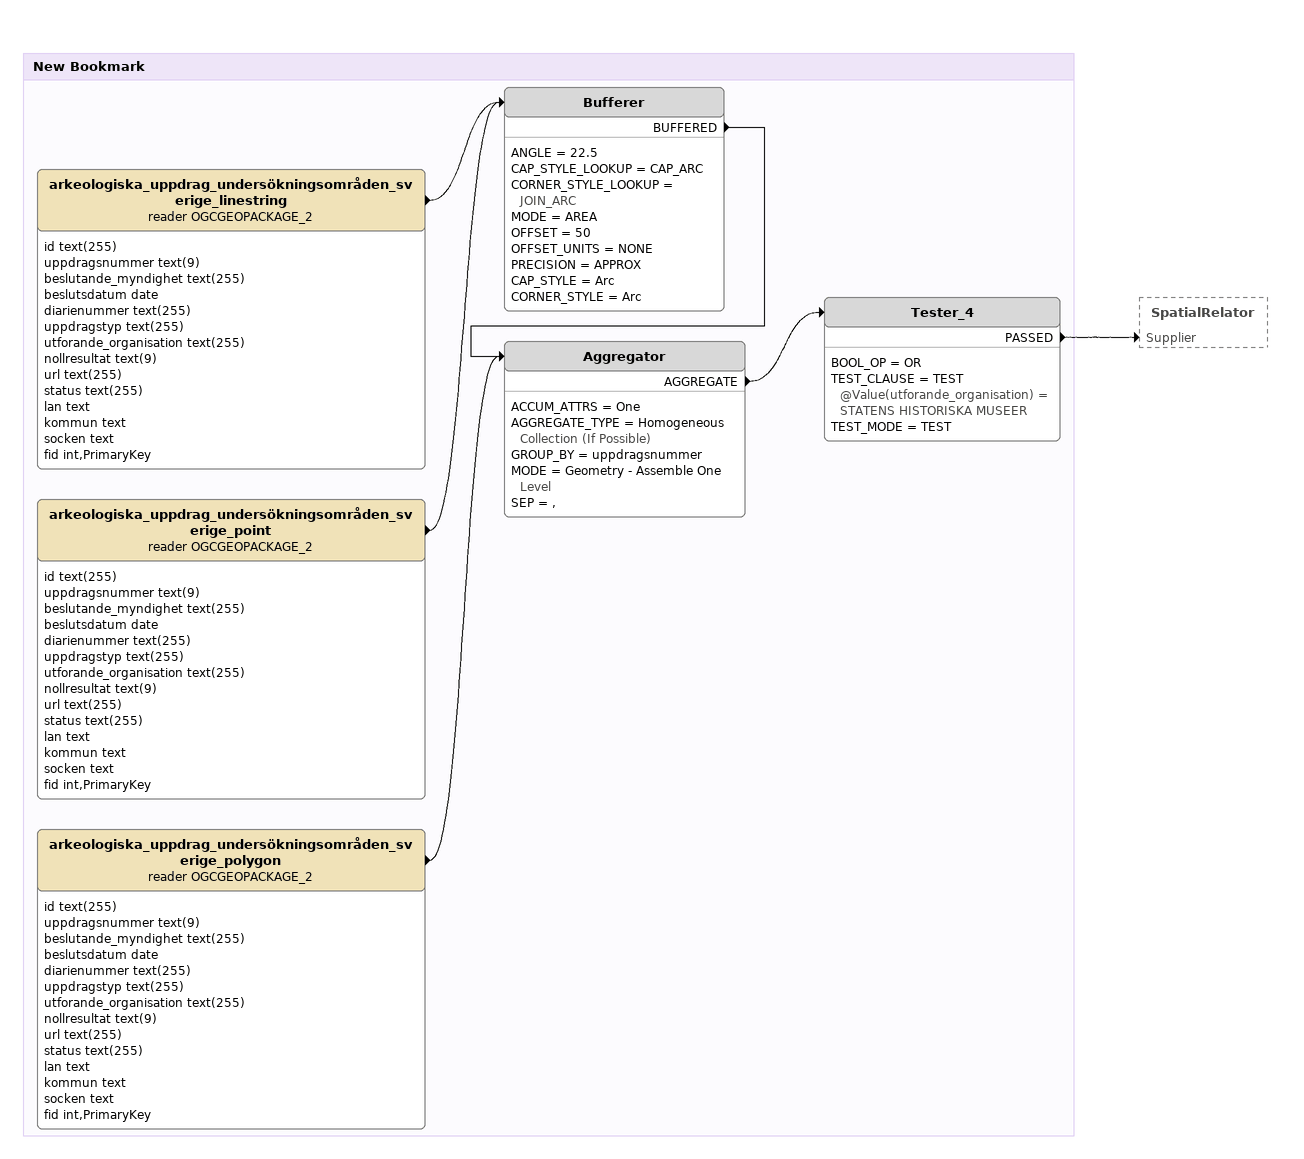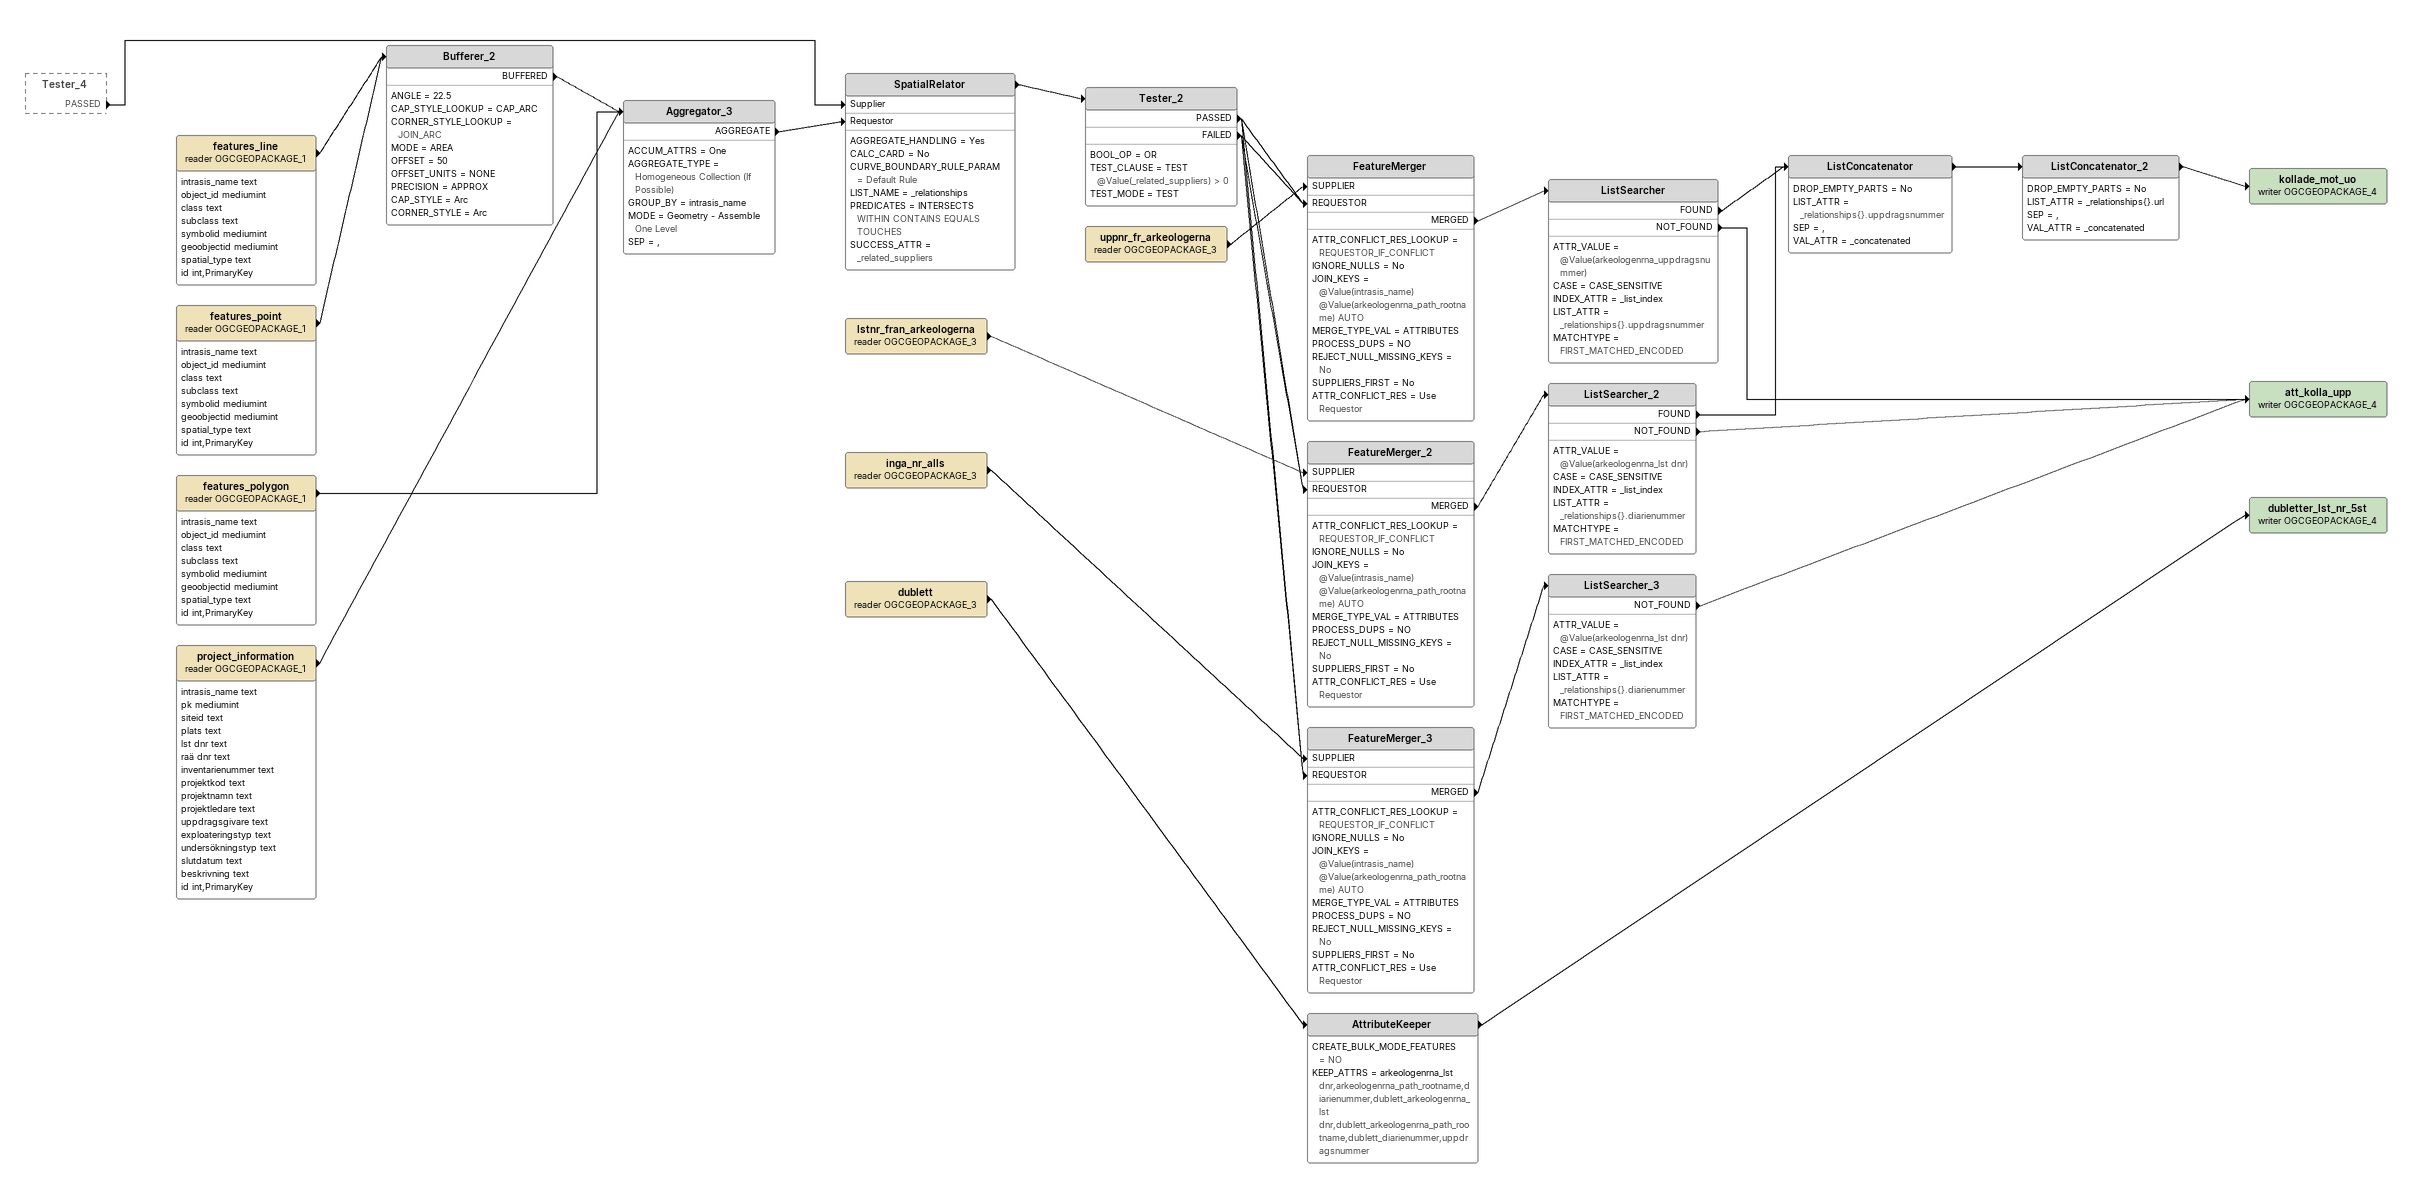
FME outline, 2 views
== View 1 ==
Bookmark: New Bookmark
arkeologiska_uppdrag_undersökningsområden_sverige_linestring (reader OGCGEOPACKAGE_2)
    attributes: id text(255), uppdragsnummer text(9), beslutande_myndighet text(255), beslutsdatum date, diarienummer text(255), uppdragstyp text(255), utforande_organisation text(255), nollresultat text(9), url text(255), status text(255), lan text, kommun text, socken text, fid int,PrimaryKey
    -> Bufferer
arkeologiska_uppdrag_undersökningsområden_sverige_point (reader OGCGEOPACKAGE_2)
    attributes: id text(255), uppdragsnummer text(9), beslutande_myndighet text(255), beslutsdatum date, diarienummer text(255), uppdragstyp text(255), utforande_organisation text(255), nollresultat text(9), url text(255), status text(255), lan text, kommun text, socken text, fid int,PrimaryKey
    -> Bufferer
Bufferer
    ANGLE = 22.5
    CAP_STYLE_LOOKUP = CAP_ARC
    CORNER_STYLE_LOOKUP = JOIN_ARC
    MODE = AREA
    OFFSET = 50
    OFFSET_UNITS = NONE
    PRECISION = APPROX
    CAP_STYLE = Arc
    CORNER_STYLE = Arc
    BUFFERED -> Aggregator
arkeologiska_uppdrag_undersökningsområden_sverige_polygon (reader OGCGEOPACKAGE_2)
    attributes: id text(255), uppdragsnummer text(9), beslutande_myndighet text(255), beslutsdatum date, diarienummer text(255), uppdragstyp text(255), utforande_organisation text(255), nollresultat text(9), url text(255), status text(255), lan text, kommun text, socken text, fid int,PrimaryKey
    -> Aggregator
Aggregator
    ACCUM_ATTRS = One
    AGGREGATE_TYPE = Homogeneous Collection (If Possible)
    GROUP_BY = uppdragsnummer
    MODE = Geometry - Assemble One Level
    SEP = ,
    AGGREGATE -> Tester_4
Tester_4
    BOOL_OP = OR
    TEST_CLAUSE = TEST @Value(utforande_organisation) = STATENS HISTORISKA MUSEER
    TEST_MODE = TEST
    PASSED -> SpatialRelator [Supplier]

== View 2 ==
Tester_4 [outside]
    PASSED -> SpatialRelator [Supplier]
features_line (reader OGCGEOPACKAGE_1)
    attributes: intrasis_name text, object_id mediumint, class text, subclass text, symbolid mediumint, geoobjectid mediumint, spatial_type text, id int,PrimaryKey
    -> Bufferer_2
features_point (reader OGCGEOPACKAGE_1)
    attributes: intrasis_name text, object_id mediumint, class text, subclass text, symbolid mediumint, geoobjectid mediumint, spatial_type text, id int,PrimaryKey
    -> Bufferer_2
Bufferer_2
    ANGLE = 22.5
    CAP_STYLE_LOOKUP = CAP_ARC
    CORNER_STYLE_LOOKUP = JOIN_ARC
    MODE = AREA
    OFFSET = 50
    OFFSET_UNITS = NONE
    PRECISION = APPROX
    CAP_STYLE = Arc
    CORNER_STYLE = Arc
    BUFFERED -> Aggregator_3
features_polygon (reader OGCGEOPACKAGE_1)
    attributes: intrasis_name text, object_id mediumint, class text, subclass text, symbolid mediumint, geoobjectid mediumint, spatial_type text, id int,PrimaryKey
    -> Aggregator_3
project_information (reader OGCGEOPACKAGE_1)
    attributes: intrasis_name text, pk mediumint, siteid text, plats text, lst dnr text, raä dnr text, inventarienummer text, projektkod text, projektnamn text, projektledare text, uppdragsgivare text, exploateringstyp text, undersökningstyp text, slutdatum text, beskrivning text, id int,PrimaryKey
    -> Aggregator_3
Aggregator_3
    ACCUM_ATTRS = One
    AGGREGATE_TYPE = Homogeneous Collection (If Possible)
    GROUP_BY = intrasis_name
    MODE = Geometry - Assemble One Level
    SEP = ,
    AGGREGATE -> SpatialRelator [Requestor]
SpatialRelator
    AGGREGATE_HANDLING = Yes
    CALC_CARD = No
    CURVE_BOUNDARY_RULE_PARAM = Default Rule
    LIST_NAME = _relationships
    PREDICATES = INTERSECTS WITHIN CONTAINS EQUALS TOUCHES
    SUCCESS_ATTR = _related_suppliers
    -> Tester_2
Tester_2
    BOOL_OP = OR
    TEST_CLAUSE = TEST @Value(_related_suppliers) > 0
    TEST_MODE = TEST
    PASSED -> FeatureMerger [REQUESTOR]
    PASSED -> FeatureMerger_2 [REQUESTOR]
    PASSED -> FeatureMerger_3 [REQUESTOR]
    FAILED -> FeatureMerger [REQUESTOR]
    FAILED -> FeatureMerger_2 [REQUESTOR]
    FAILED -> FeatureMerger_3 [REQUESTOR]
lstnr_fran_arkeologerna (reader OGCGEOPACKAGE_3)
    -> FeatureMerger_2 [SUPPLIER]
FeatureMerger_2
    ATTR_CONFLICT_RES_LOOKUP = REQUESTOR_IF_CONFLICT
    IGNORE_NULLS = No
    JOIN_KEYS = @Value(intrasis_name) @Value(arkeologenrna_path_rootname) AUTO
    MERGE_TYPE_VAL = ATTRIBUTES
    PROCESS_DUPS = NO
    REJECT_NULL_MISSING_KEYS = No
    SUPPLIERS_FIRST = No
    ATTR_CONFLICT_RES = Use Requestor
    MERGED -> ListSearcher_2
ListSearcher_2
    ATTR_VALUE = @Value(arkeologenrna_lst dnr)
    CASE = CASE_SENSITIVE
    INDEX_ATTR = _list_index
    LIST_ATTR = _relationships{}.diarienummer
    MATCHTYPE = FIRST_MATCHED_ENCODED
    FOUND -> ListConcatenator
    NOT_FOUND -> att_kolla_upp (writer OGCGEOPACKAGE_4)
inga_nr_alls (reader OGCGEOPACKAGE_3)
    -> FeatureMerger_3 [SUPPLIER]
FeatureMerger_3
    ATTR_CONFLICT_RES_LOOKUP = REQUESTOR_IF_CONFLICT
    IGNORE_NULLS = No
    JOIN_KEYS = @Value(intrasis_name) @Value(arkeologenrna_path_rootname) AUTO
    MERGE_TYPE_VAL = ATTRIBUTES
    PROCESS_DUPS = NO
    REJECT_NULL_MISSING_KEYS = No
    SUPPLIERS_FIRST = No
    ATTR_CONFLICT_RES = Use Requestor
    MERGED -> ListSearcher_3
ListSearcher_3
    ATTR_VALUE = @Value(arkeologenrna_lst dnr)
    CASE = CASE_SENSITIVE
    INDEX_ATTR = _list_index
    LIST_ATTR = _relationships{}.diarienummer
    MATCHTYPE = FIRST_MATCHED_ENCODED
    NOT_FOUND -> att_kolla_upp (writer OGCGEOPACKAGE_4)
uppnr_fr_arkeologerna (reader OGCGEOPACKAGE_3)
    -> FeatureMerger [SUPPLIER]
FeatureMerger
    ATTR_CONFLICT_RES_LOOKUP = REQUESTOR_IF_CONFLICT
    IGNORE_NULLS = No
    JOIN_KEYS = @Value(intrasis_name) @Value(arkeologenrna_path_rootname) AUTO
    MERGE_TYPE_VAL = ATTRIBUTES
    PROCESS_DUPS = NO
    REJECT_NULL_MISSING_KEYS = No
    SUPPLIERS_FIRST = No
    ATTR_CONFLICT_RES = Use Requestor
    MERGED -> ListSearcher
ListSearcher
    ATTR_VALUE = @Value(arkeologenrna_uppdragsnummer)
    CASE = CASE_SENSITIVE
    INDEX_ATTR = _list_index
    LIST_ATTR = _relationships{}.uppdragsnummer
    MATCHTYPE = FIRST_MATCHED_ENCODED
    FOUND -> ListConcatenator
    NOT_FOUND -> att_kolla_upp (writer OGCGEOPACKAGE_4)
ListConcatenator
    DROP_EMPTY_PARTS = No
    LIST_ATTR = _relationships{}.uppdragsnummer
    SEP = ,
    VAL_ATTR = _concatenated
    -> ListConcatenator_2
ListConcatenator_2
    DROP_EMPTY_PARTS = No
    LIST_ATTR = _relationships{}.url
    SEP = ,
    VAL_ATTR = _concatenated
    -> kollade_mot_uo (writer OGCGEOPACKAGE_4)
kollade_mot_uo (writer OGCGEOPACKAGE_4)
att_kolla_upp (writer OGCGEOPACKAGE_4)
dublett (reader OGCGEOPACKAGE_3)
    -> AttributeKeeper
AttributeKeeper
    CREATE_BULK_MODE_FEATURES = NO
    KEEP_ATTRS = arkeologenrna_lst dnr,arkeologenrna_path_rootname,diarienummer,dublett_arkeologenrna_lst dnr,dublett_arkeologenrna_path_rootname,dublett_diarienummer,uppdragsnummer
    -> dubletter_lst_nr_5st (writer OGCGEOPACKAGE_4)
dubletter_lst_nr_5st (writer OGCGEOPACKAGE_4)
